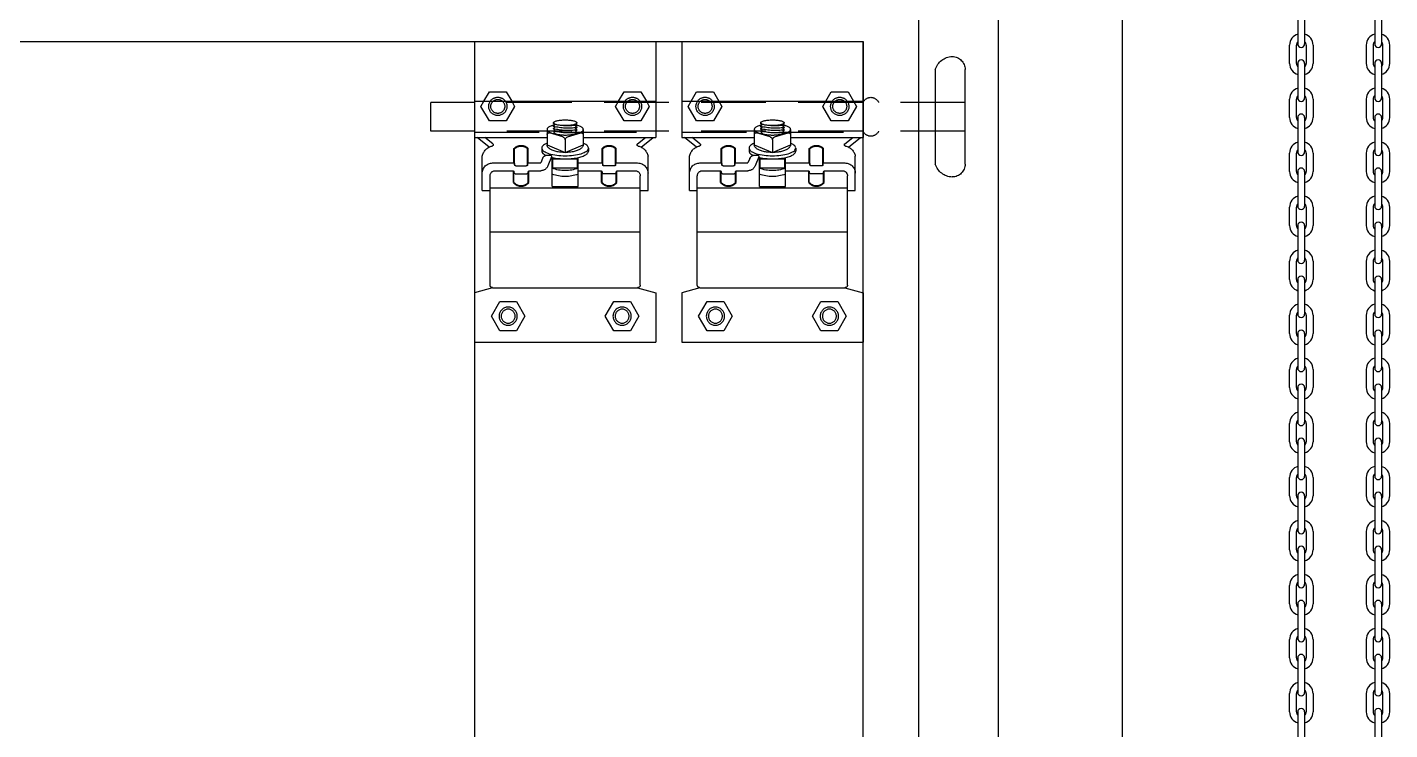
# Model space of a CAD drawing. Header units: millimetres. Extents: x 34479 to 326239, y 111570 to 168880.
# Drawn here: x 186425.3 to 186688.4, y 165849.7 to 165985.4 of the extents above; entities that cross this region are included whole.
import ezdxf

# ---------------------------------------------------------------- set-up
doc = ezdxf.new("R2010")
doc.units = ezdxf.units.MM
doc.header["$LTSCALE"] = 100
doc.header["$MEASUREMENT"] = 0
doc.linetypes.add('CEN', pattern=[62, 60, -1, 0, -1])
doc.linetypes.add('HIDDEN', pattern=[0.375, 0.25, -0.125])
doc.layers.get('0').update_dxf_attribs({"linetype": 'CONTINUOUS'})
doc.layers.add('CENTER', color=1, linetype='CEN')
doc.layers.add('OHD Frame', color=2, linetype='CONTINUOUS')

# ---------------------------------------------------------------- blocks, each defined once
blk = doc.blocks.new('상부더블힌지입면')
at = {"color": 8}
for p, q in [((-337431.48, 320574.5, 0), (-337501.48, 320574.5, 0)), ((-337501.48, 320574.5, 0), (-337501.48, 320537.49, 0)), ((-337431.48, 320574.5, 0), (-337431.48, 320537.49, 0)), ((-337351.45, 320574.5, 0), (-337421.45, 320574.5, 0)), ((-337421.45, 320574.5, 0), (-337421.45, 320537.49, 0)), ((-337351.45, 320574.5, 0), (-337351.45, 320537.49, 0)), ((-337540.89, 320527.24, 0), (-337540.89, 320563.74, 0)), ((-337529.39, 320527.21, 0), (-337529.39, 320563.77, 0)), ((-337431.48, 320551.48, 0), (-337501.48, 320551.48, 0)), ((-337351.45, 320551.48, 0), (-337421.45, 320551.48, 0)), ((-337473.48, 320540.61, 0), (-337473.48, 320534.69, 0)), ((-337470.94, 320542.17, 0), (-337471.35, 320542.17, 0)), ((-337470.96, 320542.32, 0), (-337470.63, 320542.65, 0)), ((-337470.63, 320541.87, 0), (-337470.96, 320542.19, 0)), ((-337470.96, 320541.41, 0), (-337470.63, 320541.74, 0)), ((-337470.63, 320540.96, 0), (-337470.96, 320541.28, 0)), ((-337470.96, 320540.5, 0), (-337470.63, 320540.83, 0)), ((-337470.63, 320540.05, 0), (-337470.96, 320540.38, 0)), ((-337462.33, 320542.32, 0), (-337462.01, 320542.65, 0)), ((-337462.01, 320541.87, 0), (-337462.33, 320542.19, 0)), ((-337462.33, 320541.41, 0), (-337462.01, 320541.74, 0)), ((-337462.01, 320540.96, 0), (-337462.33, 320541.28, 0)), ((-337462.33, 320540.5, 0), (-337462.01, 320540.83, 0)), ((-337462.01, 320540.05, 0), (-337462.33, 320540.38, 0)), ((-337461.61, 320542.17, 0), (-337462.32, 320542.17, 0)), ((-337462.01, 320542.77, 0), (-337462.13, 320542.89, 0)), ((-337459.48, 320540.61, 0), (-337459.48, 320534.69, 0)), ((-337393.45, 320540.61, 0), (-337393.45, 320534.69, 0)), ((-337390.9, 320542.17, 0), (-337391.32, 320542.17, 0)), ((-337390.92, 320542.32, 0), (-337390.6, 320542.65, 0)), ((-337390.6, 320541.87, 0), (-337390.92, 320542.19, 0)), ((-337390.92, 320541.41, 0), (-337390.6, 320541.74, 0)), ((-337390.6, 320540.96, 0), (-337390.92, 320541.28, 0)), ((-337390.92, 320540.5, 0), (-337390.6, 320540.83, 0)), ((-337390.6, 320540.05, 0), (-337390.92, 320540.38, 0)), ((-337382.3, 320542.32, 0), (-337381.97, 320542.65, 0)), ((-337381.97, 320541.87, 0), (-337382.3, 320542.19, 0)), ((-337382.3, 320541.41, 0), (-337381.97, 320541.74, 0)), ((-337381.97, 320540.96, 0), (-337382.3, 320541.28, 0)), ((-337382.3, 320540.5, 0), (-337381.97, 320540.83, 0)), ((-337381.97, 320540.05, 0), (-337382.3, 320540.38, 0)), ((-337381.58, 320542.17, 0), (-337382.28, 320542.17, 0)), ((-337381.97, 320542.77, 0), (-337382.09, 320542.89, 0)), ((-337379.45, 320540.61, 0), (-337379.45, 320534.69, 0)), ((-337473.48, 320537.49, 0), (-337501.48, 320537.49, 0)), ((-337495.83, 320533.78, 0), (-337500.48, 320537.49, 0)), ((-337494.45, 320535.07, 0), (-337497.48, 320537.49, 0)), ((-337467.34, 320537.72, 0), (-337472.57, 320539.33, 0)), ((-337470.96, 320539.6, 0), (-337470.63, 320539.92, 0)), ((-337470.61, 320539.12, 0), (-337470.96, 320539.47, 0)), ((-337466.48, 320536.63, 0), (-337466.48, 320531.7, 0)), ((-337465.62, 320537.72, 0), (-337460.39, 320539.33, 0)), ((-337462.33, 320539.6, 0), (-337462.01, 320539.92, 0)), ((-337462.14, 320539.27, 0), (-337462.33, 320539.47, 0)), ((-337431.48, 320537.49, 0), (-337459.48, 320537.49, 0)), ((-337438.51, 320535.07, 0), (-337435.48, 320537.49, 0)), ((-337437.13, 320533.78, 0), (-337432.48, 320537.49, 0)), ((-337393.45, 320537.49, 0), (-337421.45, 320537.49, 0)), ((-337415.8, 320533.78, 0), (-337420.45, 320537.49, 0)), ((-337414.42, 320535.07, 0), (-337417.45, 320537.49, 0)), ((-337387.31, 320537.72, 0), (-337392.54, 320539.33, 0)), ((-337390.92, 320539.6, 0), (-337390.6, 320539.92, 0)), ((-337390.57, 320539.12, 0), (-337390.92, 320539.47, 0)), ((-337386.45, 320536.63, 0), (-337386.45, 320531.7, 0)), ((-337385.59, 320537.72, 0), (-337380.36, 320539.33, 0)), ((-337382.3, 320539.6, 0), (-337381.97, 320539.92, 0)), ((-337382.1, 320539.27, 0), (-337382.3, 320539.47, 0)), ((-337351.45, 320537.49, 0), (-337379.45, 320537.49, 0)), ((-337358.48, 320535.07, 0), (-337355.45, 320537.49, 0)), ((-337357.1, 320533.78, 0), (-337352.45, 320537.49, 0)), ((-337498.48, 320517.06, 0), (-337498.48, 320530.3, 0)), ((-337486.23, 320527.66, 0), (-337486.23, 320533.23, 0)), ((-337485.98, 320527, 0), (-337485.98, 320533.13, 0)), ((-337480.98, 320527, 0), (-337480.98, 320533.13, 0)), ((-337480.73, 320527.66, 0), (-337480.73, 320533.23, 0)), ((-337475.48, 320533.41, 0), (-337475.48, 320532.23, 0)), ((-337466.48, 320531.7, 0), (-337473.48, 320534.69, 0)), ((-337471.48, 320518.55, 0), (-337471.48, 320529.75, 0)), ((-337459.48, 320534.69, 0), (-337466.48, 320531.7, 0)), ((-337461.48, 320518.55, 0), (-337461.48, 320529.75, 0)), ((-337461.21, 320530, 0), (-337459.82, 320526.54, 0)), ((-337459.6, 320530.68, 0), (-337460.74, 320530.68, 0)), ((-337457.48, 320533.41, 0), (-337457.48, 320532.23, 0)), ((-337452.23, 320527.66, 0), (-337452.23, 320533.23, 0)), ((-337451.98, 320527, 0), (-337451.98, 320533.13, 0)), ((-337446.98, 320527, 0), (-337446.98, 320533.13, 0)), ((-337446.73, 320527.66, 0), (-337446.73, 320533.23, 0)), ((-337434.48, 320517.06, 0), (-337434.48, 320530.3, 0)), ((-337418.45, 320517.06, 0), (-337418.45, 320530.3, 0)), ((-337406.2, 320527.66, 0), (-337406.2, 320533.23, 0)), ((-337405.95, 320527, 0), (-337405.95, 320533.13, 0)), ((-337400.95, 320527, 0), (-337400.95, 320533.13, 0)), ((-337400.7, 320527.66, 0), (-337400.7, 320533.23, 0)), ((-337395.45, 320533.41, 0), (-337395.45, 320532.23, 0)), ((-337386.45, 320531.7, 0), (-337393.45, 320534.69, 0)), ((-337391.45, 320518.55, 0), (-337391.45, 320529.75, 0)), ((-337379.45, 320534.69, 0), (-337386.45, 320531.7, 0)), ((-337381.45, 320518.55, 0), (-337381.45, 320529.75, 0)), ((-337381.17, 320530, 0), (-337379.79, 320526.54, 0)), ((-337379.57, 320530.68, 0), (-337380.71, 320530.68, 0)), ((-337377.45, 320533.41, 0), (-337377.45, 320532.23, 0)), ((-337372.2, 320527.66, 0), (-337372.2, 320533.23, 0)), ((-337371.95, 320527, 0), (-337371.95, 320533.13, 0)), ((-337366.95, 320527, 0), (-337366.95, 320533.13, 0)), ((-337366.7, 320527.66, 0), (-337366.7, 320533.23, 0)), ((-337354.45, 320517.06, 0), (-337354.45, 320530.3, 0)), ((-337486.23, 320527.66, 0), (-337494.48, 320527.66, 0)), ((-337486.48, 320524.66, 0), (-337493.48, 320524.66, 0)), ((-337486.48, 320520.05, 0), (-337486.48, 320524.66, 0)), ((-337485.48, 320526.5, 0), (-337481.48, 320526.5, 0)), ((-337471.48, 320527.66, 0), (-337480.73, 320527.66, 0)), ((-337471.48, 320524.66, 0), (-337480.48, 320524.66, 0)), ((-337480.48, 320520.05, 0), (-337480.48, 320524.66, 0)), ((-337471.23, 320525.76, 0), (-337471.23, 320529.22, 0)), ((-337461.73, 320529.22, 0), (-337471.23, 320529.22, 0)), ((-337461.73, 320525.76, 0), (-337471.23, 320525.76, 0)), ((-337461.73, 320525.76, 0), (-337461.73, 320529.22, 0)), ((-337457.75, 320529.43, 0), (-337457.03, 320527.66, 0)), ((-337452.48, 320527.66, 0), (-337457.03, 320527.66, 0)), ((-337452.23, 320527.66, 0), (-337457.03, 320527.66, 0)), ((-337452.48, 320524.66, 0), (-337457.03, 320524.66, 0)), ((-337452.48, 320524.66, 0), (-337457.03, 320524.66, 0)), ((-337452.48, 320520.05, 0), (-337452.48, 320524.66, 0)), ((-337447.48, 320526.5, 0), (-337451.48, 320526.5, 0)), ((-337438.48, 320527.66, 0), (-337446.73, 320527.66, 0)), ((-337439.48, 320524.66, 0), (-337446.48, 320524.66, 0)), ((-337446.48, 320520.05, 0), (-337446.48, 320524.66, 0)), ((-337406.2, 320527.66, 0), (-337414.45, 320527.66, 0)), ((-337406.45, 320524.66, 0), (-337413.45, 320524.66, 0)), ((-337406.45, 320520.05, 0), (-337406.45, 320524.66, 0)), ((-337405.45, 320526.5, 0), (-337401.45, 320526.5, 0)), ((-337391.45, 320527.66, 0), (-337400.7, 320527.66, 0)), ((-337391.45, 320524.66, 0), (-337400.45, 320524.66, 0)), ((-337400.45, 320520.05, 0), (-337400.45, 320524.66, 0)), ((-337391.2, 320525.76, 0), (-337391.2, 320529.22, 0)), ((-337381.7, 320529.22, 0), (-337391.2, 320529.22, 0)), ((-337381.7, 320525.76, 0), (-337391.2, 320525.76, 0)), ((-337381.7, 320525.76, 0), (-337381.7, 320529.22, 0)), ((-337377.71, 320529.43, 0), (-337377, 320527.66, 0)), ((-337372.45, 320527.66, 0), (-337377, 320527.66, 0)), ((-337372.2, 320527.66, 0), (-337377, 320527.66, 0)), ((-337372.45, 320524.66, 0), (-337377, 320524.66, 0)), ((-337372.45, 320524.66, 0), (-337377, 320524.66, 0)), ((-337372.45, 320520.05, 0), (-337372.45, 320524.66, 0)), ((-337367.45, 320526.5, 0), (-337371.45, 320526.5, 0)), ((-337358.45, 320527.66, 0), (-337366.7, 320527.66, 0)), ((-337359.45, 320524.66, 0), (-337366.45, 320524.66, 0)), ((-337366.45, 320520.05, 0), (-337366.45, 320524.66, 0)), ((-337495.48, 320480.5, 0), (-337495.48, 320522.66, 0)), ((-337486.23, 320520.13, 0), (-337486.23, 320524, 0)), ((-337485.73, 320523.5, 0), (-337481.23, 320523.5, 0)), ((-337480.73, 320520.13, 0), (-337480.73, 320524, 0)), ((-337480.48, 320524.11, 0), (-337480.48, 320524.16, 0)), ((-337452.48, 320524.11, 0), (-337452.48, 320524.16, 0)), ((-337452.23, 320520.13, 0), (-337452.23, 320524, 0)), ((-337447.23, 320523.5, 0), (-337451.73, 320523.5, 0)), ((-337446.73, 320520.13, 0), (-337446.73, 320524, 0)), ((-337437.48, 320480.5, 0), (-337437.48, 320522.66, 0)), ((-337415.45, 320480.5, 0), (-337415.45, 320522.66, 0)), ((-337406.2, 320520.13, 0), (-337406.2, 320524, 0)), ((-337405.7, 320523.5, 0), (-337401.2, 320523.5, 0)), ((-337400.7, 320520.13, 0), (-337400.7, 320524, 0)), ((-337400.45, 320524.11, 0), (-337400.45, 320524.16, 0)), ((-337372.45, 320524.11, 0), (-337372.45, 320524.16, 0)), ((-337372.2, 320520.13, 0), (-337372.2, 320524, 0)), ((-337367.2, 320523.5, 0), (-337371.7, 320523.5, 0)), ((-337366.7, 320520.13, 0), (-337366.7, 320524, 0)), ((-337357.45, 320480.5, 0), (-337357.45, 320522.66, 0)), ((-337495.48, 320517.06, 0), (-337498.48, 320517.06, 0)), ((-337437.48, 320518, 0), (-337495.48, 320518, 0)), ((-337461.48, 320518.55, 0), (-337471.48, 320518.55, 0)), ((-337434.48, 320517.06, 0), (-337437.48, 320517.06, 0)), ((-337415.45, 320517.06, 0), (-337418.45, 320517.06, 0)), ((-337357.45, 320518, 0), (-337415.45, 320518, 0)), ((-337381.45, 320518.55, 0), (-337391.45, 320518.55, 0)), ((-337354.45, 320517.06, 0), (-337357.45, 320517.06, 0)), ((-337437.48, 320501, 0), (-337495.48, 320501, 0)), ((-337357.45, 320501, 0), (-337415.45, 320501, 0)), ((-337494.48, 320479.5, 0), (-337501.48, 320477.5, 0)), ((-337501.48, 320477.5, 0), (-337501.48, 320458.5, 0)), ((-337438.48, 320479.5, 0), (-337494.48, 320479.5, 0)), ((-337438.48, 320479.5, 0), (-337431.48, 320477.5, 0)), ((-337431.48, 320477.5, 0), (-337431.48, 320458.5, 0)), ((-337414.45, 320479.5, 0), (-337421.45, 320477.5, 0)), ((-337421.45, 320477.5, 0), (-337421.45, 320458.5, 0)), ((-337358.45, 320479.5, 0), (-337414.45, 320479.5, 0)), ((-337358.45, 320479.5, 0), (-337351.45, 320477.5, 0)), ((-337351.45, 320477.5, 0), (-337351.45, 320458.5, 0)), ((-337431.48, 320458.5, 0), (-337501.48, 320458.5, 0)), ((-337351.45, 320458.5, 0), (-337421.45, 320458.5, 0))]:
    blk.add_line(p, q, dxfattribs=at)
at = {"color": 8, "linetype": 'HIDDEN'}
for p, q in [((-337540.89, 320550.99, 0), (-337507.48, 320550.99, 0)), ((-337501.48, 320550.99, 0), (-337334.57, 320550.99, 0)), ((-337334.57, 320539.99, 0), (-337334.57, 320550.99, 0)), ((-337540.89, 320539.99, 0), (-337507.48, 320539.99, 0)), ((-337501.48, 320539.99, 0), (-337334.57, 320539.99, 0)), ((-337431.48, 320539.5, 0), (-337501.48, 320539.5, 0)), ((-337351.45, 320539.5, 0), (-337421.45, 320539.5, 0))]:
    blk.add_line(p, q, dxfattribs=at)
at = {"color": 8, "linetype": 'HIDDEN', "elevation": 0}
for points in [[(-337497.84, 320551.48), (-337498.98, 320549.5), (-337495.73, 320543.88), (-337489.23, 320543.88), (-337485.99, 320549.5), (-337487.13, 320551.48)], [(-337445.84, 320551.48), (-337446.98, 320549.5), (-337443.73, 320543.88), (-337437.23, 320543.88), (-337433.99, 320549.5), (-337435.13, 320551.48)], [(-337417.8, 320551.48), (-337418.94, 320549.5), (-337415.7, 320543.88), (-337409.2, 320543.88), (-337405.95, 320549.5), (-337407.09, 320551.48)], [(-337365.8, 320551.48), (-337366.94, 320549.5), (-337363.7, 320543.88), (-337357.2, 320543.88), (-337353.95, 320549.5), (-337355.09, 320551.48)]]:
    blk.add_lwpolyline(points, dxfattribs=at)
at = {"color": 8, "elevation": 0}
for points in [[(-337487.13, 320551.48), (-337489.23, 320555.13), (-337495.73, 320555.13), (-337497.84, 320551.48)], [(-337435.13, 320551.48), (-337437.23, 320555.13), (-337443.73, 320555.13), (-337445.84, 320551.48)], [(-337407.09, 320551.48), (-337409.2, 320555.13), (-337415.7, 320555.13), (-337417.8, 320551.48)], [(-337355.09, 320551.48), (-337357.2, 320555.13), (-337363.7, 320555.13), (-337365.8, 320551.48)]]:
    blk.add_lwpolyline(points, dxfattribs=at)
for points in [[(-337491.73, 320474.13), (-337494.98, 320468.5), (-337491.73, 320462.88), (-337485.23, 320462.88), (-337481.99, 320468.5), (-337485.23, 320474.13)], [(-337447.73, 320474.13), (-337450.98, 320468.5), (-337447.73, 320462.88), (-337441.23, 320462.88), (-337437.99, 320468.5), (-337441.23, 320474.13)], [(-337411.7, 320474.13), (-337414.94, 320468.5), (-337411.7, 320462.88), (-337405.2, 320462.88), (-337401.95, 320468.5), (-337405.2, 320474.13)], [(-337367.7, 320474.13), (-337370.94, 320468.5), (-337367.7, 320462.88), (-337361.2, 320462.88), (-337357.95, 320468.5), (-337361.2, 320474.13)]]:
    blk.add_lwpolyline(points, close=True, dxfattribs=at)
at = {"color": 8}
for centre, radius in [((-337488.48, 320468.5, 0), 3.53), ((-337444.48, 320468.5, 0), 3.53), ((-337408.45, 320468.5, 0), 3.53), ((-337364.45, 320468.5, 0), 3.53), ((-337488.48, 320468.5, 0), 2.7), ((-337444.48, 320468.5, 0), 2.7), ((-337408.45, 320468.5, 0), 2.7), ((-337364.45, 320468.5, 0), 2.7)]:
    blk.add_circle(centre, radius, dxfattribs=at)
for centre, radius, start, end in [((-337535.89, 320563.74, 0), 5, 90, 180), ((-337536.13, 320561.68, 0), 7.07, 17.241, 87.9842), ((-337492.48, 320549.5, 0), 3.53, 33.9806, 146.0194), ((-337492.48, 320549.5, 0), 2.7, 47.0512, 132.9488), ((-337440.48, 320549.5, 0), 3.53, 33.9806, 146.0194), ((-337440.48, 320549.5, 0), 2.7, 47.0512, 132.9488), ((-337412.45, 320549.5, 0), 3.53, 33.9806, 146.0194), ((-337412.45, 320549.5, 0), 2.7, 47.0512, 132.9488), ((-337360.45, 320549.5, 0), 3.53, 33.9806, 146.0194), ((-337360.45, 320549.5, 0), 2.7, 47.0512, 132.9488), ((-337470.89, 320542.26, 0), 0.0908, 135, 225), ((-337467.57, 320564.17, 0), 22.18, 261.1392, 274.9943), ((-337467.57, 320563.26, 0), 22.18, 261.1392, 284.5856), ((-337470.89, 320541.35, 0), 0.0908, 135, 225), ((-337467.57, 320562.35, 0), 22.18, 261.1392, 284.5856), ((-337470.89, 320540.44, 0), 0.0908, 135, 225), ((-337470.69, 320542.71, 0), 0.0908, 315, 8.6335), ((-337470.69, 320541.8, 0), 0.0908, 315, 45), ((-337470.69, 320540.89, 0), 0.0908, 315, 45), ((-337467.57, 320564.17, 0), 22.18, 281.9811, 284.5856), ((-337462.27, 320542.26, 0), 0.0908, 135, 225), ((-337462.27, 320541.35, 0), 0.0908, 135, 225), ((-337462.27, 320540.44, 0), 0.0908, 135, 225), ((-337462.07, 320542.71, 0), 0.0908, 315, 45), ((-337462.07, 320541.8, 0), 0.0908, 315, 45), ((-337462.07, 320540.89, 0), 0.0908, 315, 45), ((-337390.86, 320542.26, 0), 0.0908, 135, 225), ((-337387.53, 320564.17, 0), 22.18, 261.1392, 274.9943), ((-337387.53, 320563.26, 0), 22.18, 261.1392, 284.5856), ((-337390.86, 320541.35, 0), 0.0908, 135, 225), ((-337387.53, 320562.35, 0), 22.18, 261.1392, 284.5856), ((-337390.86, 320540.44, 0), 0.0908, 135, 225), ((-337390.66, 320542.71, 0), 0.0908, 315, 8.6335), ((-337390.66, 320541.8, 0), 0.0908, 315, 45), ((-337390.66, 320540.89, 0), 0.0908, 315, 45), ((-337387.53, 320564.17, 0), 22.18, 281.9811, 284.5856), ((-337382.24, 320542.26, 0), 0.0908, 135, 225), ((-337382.24, 320541.35, 0), 0.0908, 135, 225), ((-337382.24, 320540.44, 0), 0.0908, 135, 225), ((-337382.04, 320542.71, 0), 0.0908, 315, 45), ((-337382.04, 320541.8, 0), 0.0908, 315, 45), ((-337382.04, 320540.89, 0), 0.0908, 315, 45), ((-337494.76, 320534.68, 0), 0.5, 282.1217, 51.4669), ((-337472.67, 320538.52, 0), 0.811, 82.9492, 174.5861), ((-337467.57, 320561.45, 0), 22.18, 261.1392, 284.5856), ((-337470.89, 320539.53, 0), 0.0908, 135, 225), ((-337470.69, 320539.99, 0), 0.0908, 315, 45), ((-337467.81, 320536.46, 0), 1.34, 7.0056, 69.4682), ((-337465.15, 320536.46, 0), 1.34, 110.5318, 172.9944), ((-337462.27, 320539.53, 0), 0.0908, 135, 225), ((-337462.07, 320539.99, 0), 0.0908, 315, 45), ((-337460.29, 320538.52, 0), 0.811, 5.4139, 97.0508), ((-337438.2, 320534.68, 0), 0.5, 128.5331, 257.8783), ((-337414.73, 320534.68, 0), 0.5, 282.1217, 51.4669), ((-337392.64, 320538.52, 0), 0.811, 82.9492, 174.5861), ((-337387.53, 320561.45, 0), 22.18, 261.1392, 284.5856), ((-337390.86, 320539.53, 0), 0.0908, 135, 225), ((-337390.66, 320539.99, 0), 0.0908, 315, 45), ((-337387.78, 320536.46, 0), 1.34, 7.0056, 69.4682), ((-337385.12, 320536.46, 0), 1.34, 110.5318, 172.9944), ((-337382.24, 320539.53, 0), 0.0908, 135, 225), ((-337382.04, 320539.99, 0), 0.0908, 315, 45), ((-337380.26, 320538.52, 0), 0.811, 5.4139, 97.0508), ((-337358.17, 320534.68, 0), 0.5, 128.5331, 257.8783), ((-337493.62, 320529.34, 0), 4.96, 102.1217, 168.8588), ((-337483.48, 320530.67, 0), 3.76, 42.9905, 137.0095), ((-337483.48, 320530.67, 0), 3.51, 44.5745, 135.4255), ((-337460.74, 320530.18, 0), 0.5, 90, 201.875), ((-337459.6, 320528.68, 0), 2, 21.875, 90), ((-337449.48, 320530.67, 0), 3.76, 42.9905, 137.0095), ((-337449.48, 320530.67, 0), 3.51, 44.5745, 135.4255), ((-337439.35, 320529.34, 0), 4.96, 11.1412, 77.8783), ((-337413.58, 320529.34, 0), 4.96, 102.1217, 168.8588), ((-337403.45, 320530.67, 0), 3.76, 42.9905, 137.0095), ((-337403.45, 320530.67, 0), 3.51, 44.5745, 135.4255), ((-337380.71, 320530.18, 0), 0.5, 90, 201.875), ((-337379.57, 320528.68, 0), 2, 21.875, 90), ((-337369.45, 320530.67, 0), 3.76, 42.9905, 137.0095), ((-337369.45, 320530.67, 0), 3.51, 44.5745, 135.4255), ((-337359.32, 320529.34, 0), 4.96, 11.1412, 77.8783), ((-337535.89, 320527.24, 0), 5, 180, 270), ((-337536.13, 320529.3, 0), 7.07, 272.0158, 342.759), ((-337494.48, 320523.66, 0), 4, 90, 180), ((-337493.48, 320522.66, 0), 2, 90, 180), ((-337487.32, 320523.96, 0), 1.09, 2.0148, 39.6589), ((-337487.07, 320526.96, 0), 1.09, 2.0148, 39.6589), ((-337485.48, 320527, 0), 0.5, 180, 270), ((-337481.48, 320527, 0), 0.5, 270, 0), ((-337479.89, 320526.96, 0), 1.09, 140.3411, 177.9852), ((-337479.64, 320523.96, 0), 1.09, 140.3411, 177.9852), ((-337466.48, 320538.79, 0), 14.09, 249.2199, 290.7801), ((-337457.03, 320527.66, 0), 3, 201.875, 270), ((-337453.32, 320523.96, 0), 1.09, 2.0148, 39.6589), ((-337453.07, 320526.96, 0), 1.09, 2.0148, 39.6589), ((-337451.48, 320527, 0), 0.5, 180, 270), ((-337447.48, 320527, 0), 0.5, 270, 0), ((-337445.89, 320526.96, 0), 1.09, 140.3411, 177.9852), ((-337445.64, 320523.96, 0), 1.09, 140.3411, 177.9852), ((-337439.48, 320522.66, 0), 2, 0, 90), ((-337438.48, 320523.66, 0), 4, 0, 90), ((-337414.45, 320523.66, 0), 4, 90, 180), ((-337413.45, 320522.66, 0), 2, 90, 180), ((-337407.29, 320523.96, 0), 1.09, 2.0148, 39.6589), ((-337407.04, 320526.96, 0), 1.09, 2.0148, 39.6589), ((-337405.45, 320527, 0), 0.5, 180, 270), ((-337401.45, 320527, 0), 0.5, 270, 0), ((-337399.86, 320526.96, 0), 1.09, 140.3411, 177.9852), ((-337399.61, 320523.96, 0), 1.09, 140.3411, 177.9852), ((-337386.45, 320538.79, 0), 14.09, 249.2199, 290.7801), ((-337377, 320527.66, 0), 3, 201.875, 270), ((-337373.29, 320523.96, 0), 1.09, 2.0148, 39.6589), ((-337373.04, 320526.96, 0), 1.09, 2.0148, 39.6589), ((-337371.45, 320527, 0), 0.5, 180, 270), ((-337367.45, 320527, 0), 0.5, 270, 0), ((-337365.86, 320526.96, 0), 1.09, 140.3411, 177.9852), ((-337365.61, 320523.96, 0), 1.09, 140.3411, 177.9852), ((-337359.45, 320522.66, 0), 2, 0, 90), ((-337358.45, 320523.66, 0), 4, 0, 90), ((-337483.48, 320522.31, 0), 3.76, 217.0639, 322.9361), ((-337485.73, 320524, 0), 0.5, 180, 270), ((-337483.48, 320522.31, 0), 3.51, 218.4112, 321.5888), ((-337481.23, 320524, 0), 0.5, 270, 0), ((-337466.48, 320536.51, 0), 14.09, 249.2199, 290.7801), ((-337449.48, 320522.31, 0), 3.76, 217.0639, 322.9361), ((-337451.73, 320524, 0), 0.5, 180, 270), ((-337449.48, 320522.31, 0), 3.51, 218.4112, 321.5888), ((-337447.23, 320524, 0), 0.5, 270, 0), ((-337403.45, 320522.31, 0), 3.76, 217.0639, 322.9361), ((-337405.7, 320524, 0), 0.5, 180, 270), ((-337403.45, 320522.31, 0), 3.51, 218.4112, 321.5888), ((-337401.2, 320524, 0), 0.5, 270, 0), ((-337386.45, 320536.51, 0), 14.09, 249.2199, 290.7801), ((-337369.45, 320522.31, 0), 3.76, 217.0639, 322.9361), ((-337371.7, 320524, 0), 0.5, 180, 270), ((-337369.45, 320522.31, 0), 3.51, 218.4112, 321.5888), ((-337367.2, 320524, 0), 0.5, 270, 0), ((-337494.48, 320480.5, 0), 1, 180, 270), ((-337438.48, 320480.5, 0), 1, 270, 0), ((-337414.45, 320480.5, 0), 1, 180, 270), ((-337358.45, 320480.5, 0), 1, 270, 0)]:
    blk.add_arc(centre, radius, start, end, dxfattribs=at)
at = {"color": 8, "linetype": 'HIDDEN'}
for centre, radius, start, end in [((-337504.48, 320549.75, 0), 3.25, 22.4962, 157.5038), ((-337492.48, 320549.5, 0), 3.53, 146.0194, 33.9806), ((-337492.48, 320549.5, 0), 2.7, 132.9488, 47.0512), ((-337440.48, 320549.5, 0), 3.53, 146.0194, 33.9806), ((-337440.48, 320549.5, 0), 2.7, 132.9488, 47.0512), ((-337412.45, 320549.5, 0), 3.53, 146.0194, 33.9806), ((-337412.45, 320549.5, 0), 2.7, 132.9488, 47.0512), ((-337360.45, 320549.5, 0), 3.53, 146.0194, 33.9806), ((-337360.45, 320549.5, 0), 2.7, 132.9488, 47.0512), ((-337504.48, 320541.23, 0), 3.25, 202.4962, 337.5038)]:
    blk.add_arc(centre, radius, start, end, dxfattribs=at)
at = {"color": 8, "extrusion": (0, 0, -1)}
for centre, major_axis, ratio, start_param, end_param in [((-337466.48, 320540.61, 0), (7, 0), 0.311178, -0.801609, 3.943201), ((-337466.48, 320543.17, 0), (-4.5, 0), 0.246975, 3.141593, 9.424778), ((-337386.45, 320540.61, 0), (7, 0), 0.311178, -0.801609, 3.943201), ((-337386.45, 320543.17, 0), (-4.5, 0), 0.246975, 3.141593, 9.424778), ((-337466.48, 320533.41, 0), (9, 0), 0.331338, -0.679674, 3.821266), ((-337466.48, 320539.56, 0), (-4.5, 0), 0.246975, 3.406077, 6.219845), ((-337386.45, 320533.41, 0), (9, 0), 0.331338, -0.679674, 3.821266), ((-337386.45, 320539.56, 0), (-4.5, 0), 0.246975, 3.406077, 6.219845), ((-337466.48, 320532.23, 0), (-9, 0), 0.331338, 4.076615, 6.283185), ((-337466.48, 320532.23, 0), (-9, 0), 0.331338, 3.141593, 3.725343), ((-337386.45, 320532.23, 0), (-9, 0), 0.331338, 4.076615, 6.283185), ((-337386.45, 320532.23, 0), (-9, 0), 0.331338, 3.141593, 3.725343)]:
    blk.add_ellipse(centre, major_axis=major_axis, ratio=ratio, start_param=start_param, end_param=end_param, dxfattribs=at)
at = {"color": 8}
for centre in [(-337466.48, 320534.69, 0), (-337386.45, 320534.69, 0)]:
    blk.add_ellipse(centre, major_axis=(-7, 0), ratio=0.426006, start_param=0, end_param=3.141593, dxfattribs=at)

msp = doc.modelspace()

# ---------------------------------------------------------------- linework, layer by layer
at = {"color": 3}
for p, q in [((186597.45, 163432.59, 0), (186597.45, 167289.71, 0)), ((186612.85, 163432.59, 0), (186612.85, 167289.71, 0)), ((182011.7, 165982.59, 0), (186586.7, 165982.59, 0)), ((186586.7, 163432.59, 0), (186586.7, 165982.59, 0))]:
    msp.add_line(p, q, dxfattribs=at)
at = {"color": 7, "linetype": 'Continuous'}
for p, q in [((186670.61, 165988.81, 0), (186670.61, 165982.14, 0)), ((186671.94, 165988.81, 0), (186671.94, 165982.14, 0)), ((186685.48, 165988.81, 0), (186685.48, 165982.14, 0)), ((186686.82, 165988.81, 0), (186686.82, 165982.14, 0)), ((186669.04, 165978.38, 0), (186669.04, 165981.91, 0)), ((186670.38, 165978.38, 0), (186670.38, 165981.91, 0)), ((186672.24, 165981.91, 0), (186672.24, 165978.38, 0)), ((186673.58, 165981.91, 0), (186673.58, 165978.38, 0)), ((186683.85, 165981.91, 0), (186683.85, 165978.38, 0)), ((186685.18, 165981.91, 0), (186685.18, 165978.38, 0)), ((186687.05, 165978.38, 0), (186687.05, 165981.91, 0)), ((186688.38, 165978.38, 0), (186688.38, 165981.91, 0)), ((186670.61, 165978.38, 0), (186670.61, 165971.71, 0)), ((186671.94, 165978.38, 0), (186671.94, 165971.71, 0)), ((186685.48, 165978.38, 0), (186685.48, 165971.71, 0)), ((186686.82, 165978.38, 0), (186686.82, 165971.71, 0)), ((186669.04, 165967.94, 0), (186669.04, 165971.48, 0)), ((186670.38, 165967.94, 0), (186670.38, 165971.48, 0)), ((186672.24, 165971.48, 0), (186672.24, 165967.94, 0)), ((186673.58, 165971.48, 0), (186673.58, 165967.94, 0)), ((186683.85, 165971.48, 0), (186683.85, 165967.94, 0)), ((186685.18, 165971.48, 0), (186685.18, 165967.94, 0)), ((186687.05, 165967.94, 0), (186687.05, 165971.48, 0)), ((186688.38, 165967.94, 0), (186688.38, 165971.48, 0)), ((186670.61, 165967.94, 0), (186670.61, 165961.28, 0)), ((186671.94, 165967.94, 0), (186671.94, 165961.28, 0)), ((186685.48, 165967.94, 0), (186685.48, 165961.28, 0)), ((186686.82, 165967.94, 0), (186686.82, 165961.28, 0)), ((186669.04, 165957.51, 0), (186669.04, 165961.04, 0)), ((186670.38, 165957.51, 0), (186670.38, 165961.04, 0)), ((186672.24, 165961.04, 0), (186672.24, 165957.51, 0)), ((186673.58, 165961.04, 0), (186673.58, 165957.51, 0)), ((186683.85, 165961.04, 0), (186683.85, 165957.51, 0)), ((186685.18, 165961.04, 0), (186685.18, 165957.51, 0)), ((186687.05, 165957.51, 0), (186687.05, 165961.04, 0)), ((186688.38, 165957.51, 0), (186688.38, 165961.04, 0)), ((186670.61, 165957.51, 0), (186670.61, 165950.84, 0)), ((186671.94, 165957.51, 0), (186671.94, 165950.84, 0)), ((186685.48, 165957.51, 0), (186685.48, 165950.84, 0)), ((186686.82, 165957.51, 0), (186686.82, 165950.84, 0)), ((186669.04, 165947.08, 0), (186669.04, 165950.61, 0)), ((186670.38, 165947.08, 0), (186670.38, 165950.61, 0)), ((186672.24, 165950.61, 0), (186672.24, 165947.08, 0)), ((186673.58, 165950.61, 0), (186673.58, 165947.08, 0)), ((186683.85, 165950.61, 0), (186683.85, 165947.08, 0)), ((186685.18, 165950.61, 0), (186685.18, 165947.08, 0)), ((186687.05, 165947.08, 0), (186687.05, 165950.61, 0)), ((186688.38, 165947.08, 0), (186688.38, 165950.61, 0)), ((186670.61, 165947.08, 0), (186670.61, 165940.41, 0)), ((186671.94, 165947.08, 0), (186671.94, 165940.41, 0)), ((186685.48, 165947.08, 0), (186685.48, 165940.41, 0)), ((186686.82, 165947.08, 0), (186686.82, 165940.41, 0)), ((186669.04, 165936.64, 0), (186669.04, 165940.18, 0)), ((186670.38, 165936.64, 0), (186670.38, 165940.18, 0)), ((186672.24, 165940.18, 0), (186672.24, 165936.64, 0)), ((186673.58, 165940.18, 0), (186673.58, 165936.64, 0)), ((186683.85, 165940.18, 0), (186683.85, 165936.64, 0)), ((186685.18, 165940.18, 0), (186685.18, 165936.64, 0)), ((186687.05, 165936.64, 0), (186687.05, 165940.18, 0)), ((186688.38, 165936.64, 0), (186688.38, 165940.18, 0)), ((186670.61, 165936.64, 0), (186670.61, 165929.98, 0)), ((186671.94, 165936.64, 0), (186671.94, 165929.98, 0)), ((186685.48, 165936.64, 0), (186685.48, 165929.98, 0)), ((186686.82, 165936.64, 0), (186686.82, 165929.98, 0)), ((186669.04, 165926.21, 0), (186669.04, 165929.74, 0)), ((186670.38, 165926.21, 0), (186670.38, 165929.74, 0)), ((186672.24, 165929.74, 0), (186672.24, 165926.21, 0)), ((186673.58, 165929.74, 0), (186673.58, 165926.21, 0)), ((186683.85, 165929.74, 0), (186683.85, 165926.21, 0)), ((186685.18, 165929.74, 0), (186685.18, 165926.21, 0)), ((186687.05, 165926.21, 0), (186687.05, 165929.74, 0)), ((186688.38, 165926.21, 0), (186688.38, 165929.74, 0)), ((186670.61, 165926.21, 0), (186670.61, 165919.54, 0)), ((186671.94, 165926.21, 0), (186671.94, 165919.54, 0)), ((186685.48, 165926.21, 0), (186685.48, 165919.54, 0)), ((186686.82, 165926.21, 0), (186686.82, 165919.54, 0)), ((186669.04, 165915.78, 0), (186669.04, 165919.31, 0)), ((186670.38, 165915.78, 0), (186670.38, 165919.31, 0)), ((186672.24, 165919.31, 0), (186672.24, 165915.78, 0)), ((186673.58, 165919.31, 0), (186673.58, 165915.78, 0)), ((186683.85, 165919.31, 0), (186683.85, 165915.78, 0)), ((186685.18, 165919.31, 0), (186685.18, 165915.78, 0)), ((186687.05, 165915.78, 0), (186687.05, 165919.31, 0)), ((186688.38, 165915.78, 0), (186688.38, 165919.31, 0)), ((186670.61, 165915.78, 0), (186670.61, 165909.11, 0)), ((186671.94, 165915.78, 0), (186671.94, 165909.11, 0)), ((186685.48, 165915.78, 0), (186685.48, 165909.11, 0)), ((186686.82, 165915.78, 0), (186686.82, 165909.11, 0)), ((186669.04, 165905.34, 0), (186669.04, 165908.88, 0)), ((186670.38, 165905.34, 0), (186670.38, 165908.88, 0)), ((186672.24, 165908.88, 0), (186672.24, 165905.34, 0)), ((186673.58, 165908.88, 0), (186673.58, 165905.34, 0)), ((186683.85, 165908.88, 0), (186683.85, 165905.34, 0)), ((186685.18, 165908.88, 0), (186685.18, 165905.34, 0)), ((186687.05, 165905.34, 0), (186687.05, 165908.88, 0)), ((186688.38, 165905.34, 0), (186688.38, 165908.88, 0)), ((186670.61, 165905.34, 0), (186670.61, 165898.68, 0)), ((186671.94, 165905.34, 0), (186671.94, 165898.68, 0)), ((186685.48, 165905.34, 0), (186685.48, 165898.68, 0)), ((186686.82, 165905.34, 0), (186686.82, 165898.68, 0)), ((186669.04, 165894.91, 0), (186669.04, 165898.44, 0)), ((186670.38, 165894.91, 0), (186670.38, 165898.44, 0)), ((186672.24, 165898.44, 0), (186672.24, 165894.91, 0)), ((186673.58, 165898.44, 0), (186673.58, 165894.91, 0)), ((186683.85, 165898.44, 0), (186683.85, 165894.91, 0)), ((186685.18, 165898.44, 0), (186685.18, 165894.91, 0)), ((186687.05, 165894.91, 0), (186687.05, 165898.44, 0)), ((186688.38, 165894.91, 0), (186688.38, 165898.44, 0)), ((186670.61, 165894.91, 0), (186670.61, 165888.24, 0)), ((186671.94, 165894.91, 0), (186671.94, 165888.24, 0)), ((186685.48, 165894.91, 0), (186685.48, 165888.24, 0)), ((186686.82, 165894.91, 0), (186686.82, 165888.24, 0)), ((186669.04, 165884.48, 0), (186669.04, 165888.01, 0)), ((186670.38, 165884.48, 0), (186670.38, 165888.01, 0)), ((186672.24, 165888.01, 0), (186672.24, 165884.48, 0)), ((186673.58, 165888.01, 0), (186673.58, 165884.48, 0)), ((186683.85, 165888.01, 0), (186683.85, 165884.48, 0)), ((186685.18, 165888.01, 0), (186685.18, 165884.48, 0)), ((186687.05, 165884.48, 0), (186687.05, 165888.01, 0)), ((186688.38, 165884.48, 0), (186688.38, 165888.01, 0)), ((186670.61, 165884.48, 0), (186670.61, 165877.81, 0)), ((186671.94, 165884.48, 0), (186671.94, 165877.81, 0)), ((186685.48, 165884.48, 0), (186685.48, 165877.81, 0)), ((186686.82, 165884.48, 0), (186686.82, 165877.81, 0)), ((186669.04, 165874.04, 0), (186669.04, 165877.58, 0)), ((186670.38, 165874.04, 0), (186670.38, 165877.58, 0)), ((186672.24, 165877.58, 0), (186672.24, 165874.04, 0)), ((186673.58, 165877.58, 0), (186673.58, 165874.04, 0)), ((186683.85, 165877.58, 0), (186683.85, 165874.04, 0)), ((186685.18, 165877.58, 0), (186685.18, 165874.04, 0)), ((186687.05, 165874.04, 0), (186687.05, 165877.58, 0)), ((186688.38, 165874.04, 0), (186688.38, 165877.58, 0)), ((186670.61, 165874.04, 0), (186670.61, 165867.38, 0)), ((186671.94, 165874.04, 0), (186671.94, 165867.38, 0)), ((186685.48, 165874.04, 0), (186685.48, 165867.38, 0)), ((186686.82, 165874.04, 0), (186686.82, 165867.38, 0)), ((186669.04, 165863.61, 0), (186669.04, 165867.14, 0)), ((186670.38, 165863.61, 0), (186670.38, 165867.14, 0)), ((186672.24, 165867.14, 0), (186672.24, 165863.61, 0)), ((186673.58, 165867.14, 0), (186673.58, 165863.61, 0)), ((186683.85, 165867.14, 0), (186683.85, 165863.61, 0)), ((186685.18, 165867.14, 0), (186685.18, 165863.61, 0)), ((186687.05, 165863.61, 0), (186687.05, 165867.14, 0)), ((186688.38, 165863.61, 0), (186688.38, 165867.14, 0)), ((186670.61, 165863.61, 0), (186670.61, 165856.94, 0)), ((186671.94, 165863.61, 0), (186671.94, 165856.94, 0)), ((186685.48, 165863.61, 0), (186685.48, 165856.94, 0)), ((186686.82, 165863.61, 0), (186686.82, 165856.94, 0)), ((186669.04, 165853.18, 0), (186669.04, 165856.71, 0)), ((186670.38, 165853.18, 0), (186670.38, 165856.71, 0)), ((186672.24, 165856.71, 0), (186672.24, 165853.18, 0)), ((186673.58, 165856.71, 0), (186673.58, 165853.18, 0)), ((186683.85, 165856.71, 0), (186683.85, 165853.18, 0)), ((186685.18, 165856.71, 0), (186685.18, 165853.18, 0)), ((186687.05, 165853.18, 0), (186687.05, 165856.71, 0)), ((186688.38, 165853.18, 0), (186688.38, 165856.71, 0)), ((186670.61, 165853.18, 0), (186670.61, 165846.51, 0)), ((186671.94, 165853.18, 0), (186671.94, 165846.51, 0)), ((186685.48, 165853.18, 0), (186685.48, 165846.51, 0)), ((186686.82, 165853.18, 0), (186686.82, 165846.51, 0))]:
    msp.add_line(p, q, dxfattribs=at)
at = {"color": 8, "linetype": 'Continuous'}
msp.add_line((186511.69, 165982.59, 0), (186511.69, 163455.11, 0), dxfattribs=at)
at = {"color": 7, "linetype": 'Continuous'}
for centre, radius, start, end in [((186671.28, 165981.91, 0), 2.23, 106.4768, 180), ((186671.34, 165981.91, 0), 2.23, 0, 73.5232), ((186686.08, 165981.91, 0), 2.23, 106.4768, 180), ((186686.15, 165981.91, 0), 2.23, 0, 73.5232), ((186671.28, 165981.91, 0), 0.9, 134.9422, 180), ((186671.28, 165982.14, 0), 0.667, 180, 0), ((186671.34, 165981.91, 0), 0.9, 0, 45.0578), ((186686.08, 165981.91, 0), 0.9, 134.9422, 180), ((186686.15, 165982.14, 0), 0.667, 180, 0), ((186686.15, 165981.91, 0), 0.9, 0, 45.0578), ((186671.28, 165978.38, 0), 2.23, 180, 253.5232), ((186671.28, 165978.38, 0), 0.9, 180, 225.0578), ((186671.28, 165978.38, 0), 0.667, 0, 180), ((186671.34, 165978.38, 0), 2.23, 286.4768, 0), ((186671.34, 165978.38, 0), 0.9, 314.9422, 0), ((186686.08, 165978.38, 0), 2.23, 180, 253.5232), ((186686.08, 165978.38, 0), 0.9, 180, 225.0578), ((186686.15, 165978.38, 0), 0.667, 0, 180), ((186686.15, 165978.38, 0), 2.23, 286.4768, 0), ((186686.15, 165978.38, 0), 0.9, 314.9422, 0), ((186671.28, 165971.48, 0), 2.23, 106.4768, 180), ((186671.34, 165971.48, 0), 2.23, 0, 73.5232), ((186686.08, 165971.48, 0), 2.23, 106.4768, 180), ((186686.15, 165971.48, 0), 2.23, 0, 73.5232), ((186671.28, 165971.48, 0), 0.9, 134.9422, 180), ((186671.28, 165971.71, 0), 0.667, 180, 0), ((186671.34, 165971.48, 0), 0.9, 0, 45.0578), ((186686.08, 165971.48, 0), 0.9, 134.9422, 180), ((186686.15, 165971.71, 0), 0.667, 180, 0), ((186686.15, 165971.48, 0), 0.9, 0, 45.0578), ((186671.28, 165967.94, 0), 2.23, 180, 253.5232), ((186671.28, 165967.94, 0), 0.9, 180, 225.0578), ((186671.28, 165967.94, 0), 0.667, 0, 180), ((186671.34, 165967.94, 0), 2.23, 286.4768, 0), ((186671.34, 165967.94, 0), 0.9, 314.9422, 0), ((186686.08, 165967.94, 0), 2.23, 180, 253.5232), ((186686.08, 165967.94, 0), 0.9, 180, 225.0578), ((186686.15, 165967.94, 0), 0.667, 0, 180), ((186686.15, 165967.94, 0), 2.23, 286.4768, 0), ((186686.15, 165967.94, 0), 0.9, 314.9422, 0), ((186671.28, 165961.04, 0), 2.23, 106.4768, 180), ((186671.34, 165961.04, 0), 2.23, 0, 73.5232), ((186686.08, 165961.04, 0), 2.23, 106.4768, 180), ((186686.15, 165961.04, 0), 2.23, 0, 73.5232), ((186671.28, 165961.04, 0), 0.9, 134.9422, 180), ((186671.28, 165961.28, 0), 0.667, 180, 0), ((186671.34, 165961.04, 0), 0.9, 0, 45.0578), ((186686.08, 165961.04, 0), 0.9, 134.9422, 180), ((186686.15, 165961.28, 0), 0.667, 180, 0), ((186686.15, 165961.04, 0), 0.9, 0, 45.0578), ((186671.28, 165957.51, 0), 2.23, 180, 253.5232), ((186671.28, 165957.51, 0), 0.9, 180, 225.0578), ((186671.28, 165957.51, 0), 0.667, 0, 180), ((186671.34, 165957.51, 0), 2.23, 286.4768, 0), ((186671.34, 165957.51, 0), 0.9, 314.9422, 0), ((186686.08, 165957.51, 0), 2.23, 180, 253.5232), ((186686.08, 165957.51, 0), 0.9, 180, 225.0578), ((186686.15, 165957.51, 0), 0.667, 0, 180), ((186686.15, 165957.51, 0), 2.23, 286.4768, 0), ((186686.15, 165957.51, 0), 0.9, 314.9422, 0), ((186671.28, 165950.61, 0), 2.23, 106.4768, 180), ((186671.34, 165950.61, 0), 2.23, 0, 73.5232), ((186686.08, 165950.61, 0), 2.23, 106.4768, 180), ((186686.15, 165950.61, 0), 2.23, 0, 73.5232), ((186671.28, 165950.61, 0), 0.9, 134.9422, 180), ((186671.28, 165950.84, 0), 0.667, 180, 0), ((186671.34, 165950.61, 0), 0.9, 0, 45.0578), ((186686.08, 165950.61, 0), 0.9, 134.9422, 180), ((186686.15, 165950.84, 0), 0.667, 180, 0), ((186686.15, 165950.61, 0), 0.9, 0, 45.0578), ((186671.28, 165947.08, 0), 2.23, 180, 253.5232), ((186671.28, 165947.08, 0), 0.9, 180, 225.0578), ((186671.28, 165947.08, 0), 0.667, 0, 180), ((186671.34, 165947.08, 0), 2.23, 286.4768, 0), ((186671.34, 165947.08, 0), 0.9, 314.9422, 0), ((186686.08, 165947.08, 0), 2.23, 180, 253.5232), ((186686.08, 165947.08, 0), 0.9, 180, 225.0578), ((186686.15, 165947.08, 0), 0.667, 0, 180), ((186686.15, 165947.08, 0), 2.23, 286.4768, 0), ((186686.15, 165947.08, 0), 0.9, 314.9422, 0), ((186671.28, 165940.18, 0), 2.23, 106.4768, 180), ((186671.34, 165940.18, 0), 2.23, 0, 73.5232), ((186686.08, 165940.18, 0), 2.23, 106.4768, 180), ((186686.15, 165940.18, 0), 2.23, 0, 73.5232), ((186671.28, 165940.18, 0), 0.9, 134.9422, 180), ((186671.28, 165940.41, 0), 0.667, 180, 0), ((186671.34, 165940.18, 0), 0.9, 0, 45.0578), ((186686.08, 165940.18, 0), 0.9, 134.9422, 180), ((186686.15, 165940.41, 0), 0.667, 180, 0), ((186686.15, 165940.18, 0), 0.9, 0, 45.0578), ((186671.28, 165936.64, 0), 2.23, 180, 253.5232), ((186671.28, 165936.64, 0), 0.9, 180, 225.0578), ((186671.28, 165936.64, 0), 0.667, 0, 180), ((186671.34, 165936.64, 0), 2.23, 286.4768, 0), ((186671.34, 165936.64, 0), 0.9, 314.9422, 0), ((186686.08, 165936.64, 0), 2.23, 180, 253.5232), ((186686.08, 165936.64, 0), 0.9, 180, 225.0578), ((186686.15, 165936.64, 0), 0.667, 0, 180), ((186686.15, 165936.64, 0), 2.23, 286.4768, 0), ((186686.15, 165936.64, 0), 0.9, 314.9422, 0), ((186671.28, 165929.74, 0), 2.23, 106.4768, 180), ((186671.34, 165929.74, 0), 2.23, 0, 73.5232), ((186686.08, 165929.74, 0), 2.23, 106.4768, 180), ((186686.15, 165929.74, 0), 2.23, 0, 73.5232), ((186671.28, 165929.74, 0), 0.9, 134.9422, 180), ((186671.28, 165929.98, 0), 0.667, 180, 0), ((186671.34, 165929.74, 0), 0.9, 0, 45.0578), ((186686.08, 165929.74, 0), 0.9, 134.9422, 180), ((186686.15, 165929.98, 0), 0.667, 180, 0), ((186686.15, 165929.74, 0), 0.9, 0, 45.0578), ((186671.28, 165926.21, 0), 2.23, 180, 253.5232), ((186671.28, 165926.21, 0), 0.9, 180, 225.0578), ((186671.28, 165926.21, 0), 0.667, 0, 180), ((186671.34, 165926.21, 0), 2.23, 286.4768, 0), ((186671.34, 165926.21, 0), 0.9, 314.9422, 0), ((186686.08, 165926.21, 0), 2.23, 180, 253.5232), ((186686.08, 165926.21, 0), 0.9, 180, 225.0578), ((186686.15, 165926.21, 0), 0.667, 0, 180), ((186686.15, 165926.21, 0), 2.23, 286.4768, 0), ((186686.15, 165926.21, 0), 0.9, 314.9422, 0), ((186671.28, 165919.31, 0), 2.23, 106.4768, 180), ((186671.34, 165919.31, 0), 2.23, 0, 73.5232), ((186686.08, 165919.31, 0), 2.23, 106.4768, 180), ((186686.15, 165919.31, 0), 2.23, 0, 73.5232), ((186671.28, 165919.31, 0), 0.9, 134.9422, 180), ((186671.28, 165919.54, 0), 0.667, 180, 0), ((186671.34, 165919.31, 0), 0.9, 0, 45.0578), ((186686.08, 165919.31, 0), 0.9, 134.9422, 180), ((186686.15, 165919.54, 0), 0.667, 180, 0), ((186686.15, 165919.31, 0), 0.9, 0, 45.0578), ((186671.28, 165915.78, 0), 2.23, 180, 253.5232), ((186671.28, 165915.78, 0), 0.9, 180, 225.0578), ((186671.28, 165915.78, 0), 0.667, 0, 180), ((186671.34, 165915.78, 0), 2.23, 286.4768, 0), ((186671.34, 165915.78, 0), 0.9, 314.9422, 0), ((186686.08, 165915.78, 0), 2.23, 180, 253.5232), ((186686.08, 165915.78, 0), 0.9, 180, 225.0578), ((186686.15, 165915.78, 0), 0.667, 0, 180), ((186686.15, 165915.78, 0), 2.23, 286.4768, 0), ((186686.15, 165915.78, 0), 0.9, 314.9422, 0), ((186671.28, 165908.88, 0), 2.23, 106.4768, 180), ((186671.34, 165908.88, 0), 2.23, 0, 73.5232), ((186686.08, 165908.88, 0), 2.23, 106.4768, 180), ((186686.15, 165908.88, 0), 2.23, 0, 73.5232), ((186671.28, 165908.88, 0), 0.9, 134.9422, 180), ((186671.28, 165909.11, 0), 0.667, 180, 0), ((186671.34, 165908.88, 0), 0.9, 0, 45.0578), ((186686.08, 165908.88, 0), 0.9, 134.9422, 180), ((186686.15, 165909.11, 0), 0.667, 180, 0), ((186686.15, 165908.88, 0), 0.9, 0, 45.0578), ((186671.28, 165905.34, 0), 2.23, 180, 253.5232), ((186671.28, 165905.34, 0), 0.9, 180, 225.0578), ((186671.28, 165905.34, 0), 0.667, 0, 180), ((186671.34, 165905.34, 0), 2.23, 286.4768, 0), ((186671.34, 165905.34, 0), 0.9, 314.9422, 0), ((186686.08, 165905.34, 0), 2.23, 180, 253.5232), ((186686.08, 165905.34, 0), 0.9, 180, 225.0578), ((186686.15, 165905.34, 0), 0.667, 0, 180), ((186686.15, 165905.34, 0), 2.23, 286.4768, 0), ((186686.15, 165905.34, 0), 0.9, 314.9422, 0), ((186671.28, 165898.44, 0), 2.23, 106.4768, 180), ((186671.34, 165898.44, 0), 2.23, 0, 73.5232), ((186686.08, 165898.44, 0), 2.23, 106.4768, 180), ((186686.15, 165898.44, 0), 2.23, 0, 73.5232), ((186671.28, 165898.44, 0), 0.9, 134.9422, 180), ((186671.28, 165898.68, 0), 0.667, 180, 0), ((186671.28, 165898.68, 0), 0.667, 180, 0), ((186671.34, 165898.44, 0), 0.9, 0, 45.0578), ((186686.08, 165898.44, 0), 0.9, 134.9422, 180), ((186686.15, 165898.68, 0), 0.667, 180, 0), ((186686.15, 165898.68, 0), 0.667, 180, 0), ((186686.15, 165898.44, 0), 0.9, 0, 45.0578), ((186671.28, 165894.91, 0), 2.23, 180, 253.5232), ((186671.28, 165894.91, 0), 2.23, 180, 253.5232), ((186671.28, 165894.91, 0), 0.9, 180, 225.0578), ((186671.28, 165894.91, 0), 0.9, 180, 225.0578), ((186671.28, 165894.91, 0), 0.667, 0, 180), ((186671.28, 165894.91, 0), 0.667, 0, 180), ((186671.34, 165894.91, 0), 2.23, 286.4768, 0), ((186671.34, 165894.91, 0), 0.9, 314.9422, 0), ((186671.34, 165894.91, 0), 2.23, 286.4768, 0), ((186671.34, 165894.91, 0), 0.9, 314.9422, 0), ((186686.08, 165894.91, 0), 2.23, 180, 253.5232), ((186686.08, 165894.91, 0), 2.23, 180, 253.5232), ((186686.08, 165894.91, 0), 0.9, 180, 225.0578), ((186686.08, 165894.91, 0), 0.9, 180, 225.0578), ((186686.15, 165894.91, 0), 0.667, 0, 180), ((186686.15, 165894.91, 0), 0.667, 0, 180), ((186686.15, 165894.91, 0), 2.23, 286.4768, 0), ((186686.15, 165894.91, 0), 0.9, 314.9422, 0), ((186686.15, 165894.91, 0), 2.23, 286.4768, 0), ((186686.15, 165894.91, 0), 0.9, 314.9422, 0), ((186671.28, 165888.01, 0), 2.23, 106.4768, 180), ((186671.34, 165888.01, 0), 2.23, 0, 73.5232), ((186686.08, 165888.01, 0), 2.23, 106.4768, 180), ((186686.15, 165888.01, 0), 2.23, 0, 73.5232), ((186671.28, 165888.01, 0), 0.9, 134.9422, 180), ((186671.28, 165888.24, 0), 0.667, 180, 0), ((186671.34, 165888.01, 0), 0.9, 0, 45.0578), ((186686.08, 165888.01, 0), 0.9, 134.9422, 180), ((186686.15, 165888.24, 0), 0.667, 180, 0), ((186686.15, 165888.01, 0), 0.9, 0, 45.0578), ((186671.28, 165884.48, 0), 2.23, 180, 253.5232), ((186671.28, 165884.48, 0), 0.9, 180, 225.0578), ((186671.28, 165884.48, 0), 0.667, 0, 180), ((186671.34, 165884.48, 0), 2.23, 286.4768, 0), ((186671.34, 165884.48, 0), 0.9, 314.9422, 0), ((186686.08, 165884.48, 0), 2.23, 180, 253.5232), ((186686.08, 165884.48, 0), 0.9, 180, 225.0578), ((186686.15, 165884.48, 0), 0.667, 0, 180), ((186686.15, 165884.48, 0), 2.23, 286.4768, 0), ((186686.15, 165884.48, 0), 0.9, 314.9422, 0), ((186671.28, 165877.58, 0), 2.23, 106.4768, 180), ((186671.34, 165877.58, 0), 2.23, 0, 73.5232), ((186686.08, 165877.58, 0), 2.23, 106.4768, 180), ((186686.15, 165877.58, 0), 2.23, 0, 73.5232), ((186671.28, 165877.58, 0), 0.9, 134.9422, 180), ((186671.28, 165877.81, 0), 0.667, 180, 0), ((186671.34, 165877.58, 0), 0.9, 0, 45.0578), ((186686.08, 165877.58, 0), 0.9, 134.9422, 180), ((186686.15, 165877.81, 0), 0.667, 180, 0), ((186686.15, 165877.58, 0), 0.9, 0, 45.0578), ((186671.28, 165874.04, 0), 2.23, 180, 253.5232), ((186671.28, 165874.04, 0), 0.9, 180, 225.0578), ((186671.28, 165874.04, 0), 0.667, 0, 180), ((186671.34, 165874.04, 0), 2.23, 286.4768, 0), ((186671.34, 165874.04, 0), 0.9, 314.9422, 0), ((186686.08, 165874.04, 0), 2.23, 180, 253.5232), ((186686.08, 165874.04, 0), 0.9, 180, 225.0578), ((186686.15, 165874.04, 0), 0.667, 0, 180), ((186686.15, 165874.04, 0), 2.23, 286.4768, 0), ((186686.15, 165874.04, 0), 0.9, 314.9422, 0), ((186671.28, 165867.14, 0), 2.23, 106.4768, 180), ((186671.28, 165867.14, 0), 0.9, 134.9422, 180), ((186671.34, 165867.14, 0), 2.23, 0, 73.5232), ((186671.34, 165867.14, 0), 0.9, 0, 45.0578), ((186686.08, 165867.14, 0), 2.23, 106.4768, 180), ((186686.08, 165867.14, 0), 0.9, 134.9422, 180), ((186686.15, 165867.14, 0), 2.23, 0, 73.5232), ((186686.15, 165867.14, 0), 0.9, 0, 45.0578), ((186671.28, 165867.38, 0), 0.667, 180, 0), ((186686.15, 165867.38, 0), 0.667, 180, 0), ((186671.28, 165863.61, 0), 2.23, 180, 253.5232), ((186671.28, 165863.61, 0), 0.9, 180, 225.0578), ((186671.28, 165863.61, 0), 0.667, 0, 180), ((186671.34, 165863.61, 0), 2.23, 286.4768, 0), ((186671.34, 165863.61, 0), 0.9, 314.9422, 0), ((186686.08, 165863.61, 0), 2.23, 180, 253.5232), ((186686.08, 165863.61, 0), 0.9, 180, 225.0578), ((186686.15, 165863.61, 0), 0.667, 0, 180), ((186686.15, 165863.61, 0), 2.23, 286.4768, 0), ((186686.15, 165863.61, 0), 0.9, 314.9422, 0), ((186671.28, 165856.71, 0), 2.23, 106.4768, 180), ((186671.28, 165856.71, 0), 0.9, 134.9422, 180), ((186671.34, 165856.71, 0), 2.23, 0, 73.5232), ((186671.34, 165856.71, 0), 0.9, 0, 45.0578), ((186686.08, 165856.71, 0), 2.23, 106.4768, 180), ((186686.08, 165856.71, 0), 0.9, 134.9422, 180), ((186686.15, 165856.71, 0), 2.23, 0, 73.5232), ((186686.15, 165856.71, 0), 0.9, 0, 45.0578), ((186671.28, 165856.94, 0), 0.667, 180, 0), ((186686.15, 165856.94, 0), 0.667, 180, 0), ((186671.28, 165853.18, 0), 2.23, 180, 253.5232), ((186671.28, 165853.18, 0), 0.9, 180, 225.0578), ((186671.28, 165853.18, 0), 0.667, 0, 180), ((186671.34, 165853.18, 0), 2.23, 286.4768, 0), ((186671.34, 165853.18, 0), 0.9, 314.9422, 0), ((186686.08, 165853.18, 0), 2.23, 180, 253.5232), ((186686.08, 165853.18, 0), 0.9, 180, 225.0578), ((186686.15, 165853.18, 0), 0.667, 0, 180), ((186686.15, 165853.18, 0), 2.23, 286.4768, 0), ((186686.15, 165853.18, 0), 0.9, 314.9422, 0)]:
    msp.add_arc(centre, radius, start, end, dxfattribs=at)
at = {"layer": 'OHD Frame', "color": 1}
msp.add_line((186636.7, 167457.59, 0), (186636.7, 163432.59, 0), dxfattribs=at)

# ---------------------------------------------------------------- block references
at = {"layer": 'CENTER', "color": 0, "xscale": -0.5, "yscale": 0.5, "zscale": 0.5}
msp.add_blockref('상부더블힌지입면', (17835.96, 5695.33, 0), dxfattribs=at)

doc.saveas('drawing.dxf')
